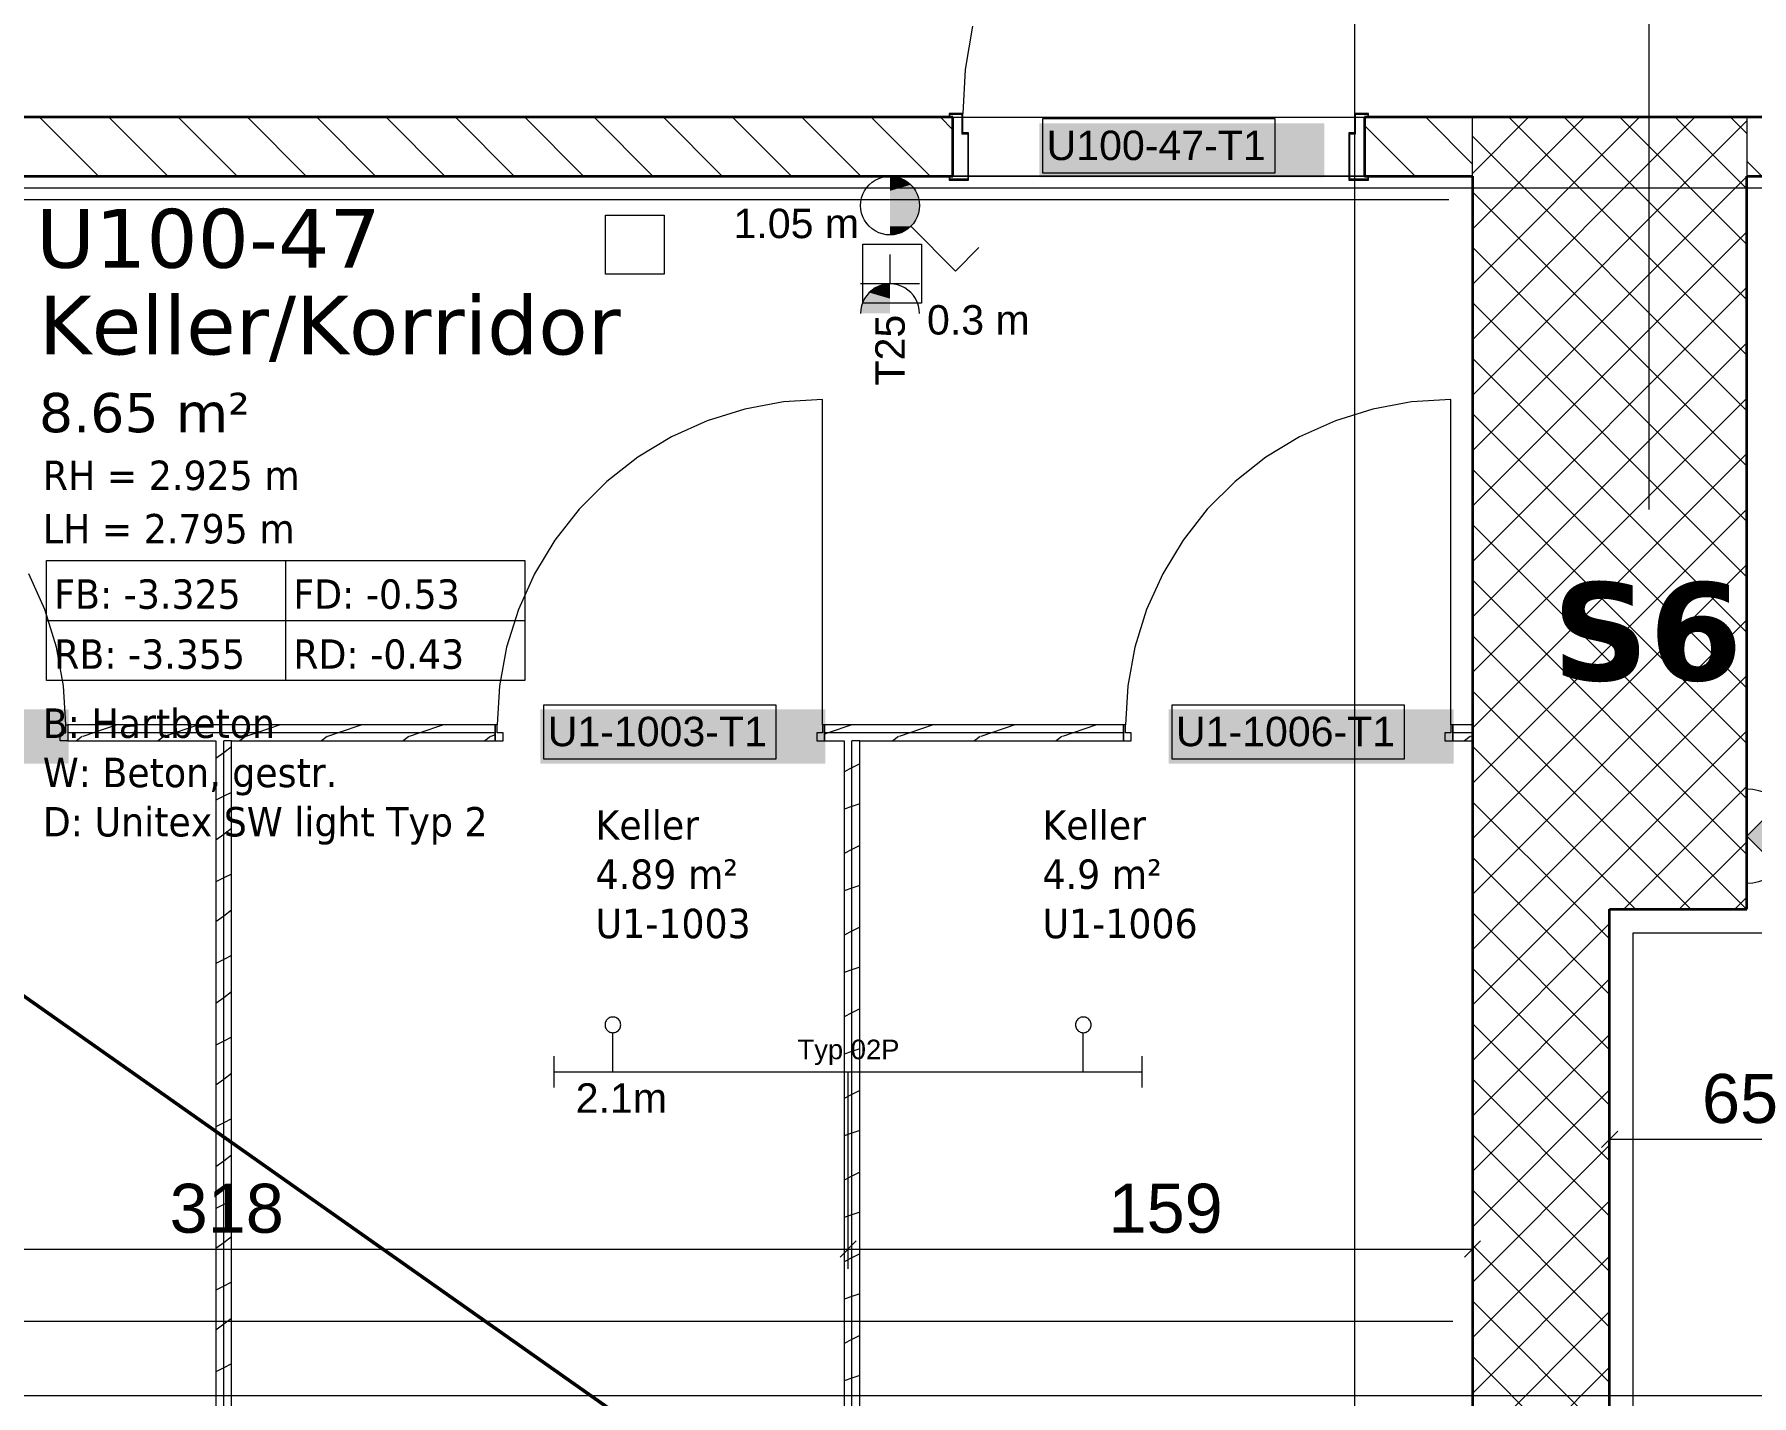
# Model space of a CAD drawing. Extents: x -1132 to 613, y -179 to 712.
# Drawn here: x -610.6 to -523, y 199.7 to 269.1 of the extents above; entities that cross this region are included whole.
import ezdxf
from ezdxf.lldxf.tags import DXFTag

# ---------------------------------------------------------------- set-up
doc = ezdxf.new("R2010")
doc.units = 0
doc.layers.get('0').update_dxf_attribs({"lineweight": 13})
for name, color, linetype, lineweight in [('A-AREA-____-IDEN', 7, 'Continuous', 5), ('A-DETL-____-HDLN', 7, '_Verdeckte Linien_', 9), ('A-DOOR-____-IDEN', 7, 'Continuous', 5), ('A-DOOR-____-OTLN', 7, 'Continuous', 9), ('A-DOOR-FRAM-MCUT', 7, 'Continuous', 9), ('A-DOOR-OPNG-OTLN', 7, 'Continuous', 9), ('A-FLOR-____-OTLN', 7, 'Continuous', 9), ('A-FLOR-____-OVHD', 7, 'Strichpunkt - Fein', 9), ('A-WALL-____-MCUT', 7, 'Continuous', 35), ('A-WALL-____-PATT', 7, 'Continuous', 35), ('A-WALL-FNSH-MCUT', 7, 'Continuous', 35), ('S-GRID-____-OTLN', 7, 'Continuous', 5)]:
    doc.layers.add(name, color=color, linetype=linetype, lineweight=lineweight)
for name, color, linetype, lineweight, true_color in [('A-DETL-____-OTLN', 5, 'Continuous', 9, 0x0000ff), ('EL01_VVV_Mass', 7, 'Continuous', 13, 0xb2b200), ('EL01_WAN_HLKS', 5, 'Continuous', 13, 0x0000ff), ('EL01_WAN_Kraft', 1, 'Continuous', 13, 0xff0000), ('EL01_WAN_Leuchten', 7, 'Continuous', 13, 0x0080ff), ('EL01_WAN_Leuchtentyp', 7, 'Continuous', 13, 0x0099ff), ('EL01_WAN_Licht', 7, 'Continuous', 13, 0x0080ff), ('EL01_WAN_Notbeleuchtungen', 7, 'Continuous', 13, 0x009900), ('S-GRID-____-IDEN', 7, 'Continuous', 9, 0x5555aa), ('X_Geometrie', 3, 'Continuous', 50, 0x00ff00)]:
    doc.layers.add(name, color=color, linetype=linetype, lineweight=lineweight, true_color=true_color)
doc.styles.get("Standard").update_dxf_attribs({"font": 'arial.ttf'})
tags = doc.linetypes.add('_Rasterlinie_', pattern=[0.375, 0.2, -0.05, 0.075, -0.05]).pattern_tags.tags
tags[10:11] = [DXFTag(74, 4), DXFTag(75, 0), DXFTag(340, '0'), DXFTag(46, 1.0), DXFTag(50, 0.0), DXFTag(44, 0.0), DXFTag(45, 0.0)]
tags[8:9] = [DXFTag(74, 4), DXFTag(75, 0), DXFTag(340, '0'), DXFTag(46, 1.0), DXFTag(50, 0.0), DXFTag(44, 0.0), DXFTag(45, 0.0)]
tags[6:7] = [DXFTag(74, 4), DXFTag(75, 0), DXFTag(340, '0'), DXFTag(46, 1.0), DXFTag(50, 0.0), DXFTag(44, 0.0), DXFTag(45, 0.0)]
tags[4:5] = [DXFTag(74, 4), DXFTag(75, 0), DXFTag(340, '0'), DXFTag(46, 1.0), DXFTag(50, 0.0), DXFTag(44, 0.0), DXFTag(45, 0.0)]
tags = doc.linetypes.add('_Strichliert - Fein_', pattern=[0.15, 0.1, -0.05]).pattern_tags.tags
tags[6:7] = [DXFTag(74, 4), DXFTag(75, 0), DXFTag(340, '0'), DXFTag(46, 1.0), DXFTag(50, 0.0), DXFTag(44, 0.0), DXFTag(45, 0.0)]
tags[4:5] = [DXFTag(74, 4), DXFTag(75, 0), DXFTag(340, '0'), DXFTag(46, 1.0), DXFTag(50, 0.0), DXFTag(44, 0.0), DXFTag(45, 0.0)]
tags = doc.linetypes.add('_Verdeckte Linien_', pattern=[0.15, 0.1, -0.05]).pattern_tags.tags
tags[6:7] = [DXFTag(74, 4), DXFTag(75, 0), DXFTag(340, '0'), DXFTag(46, 1.0), DXFTag(50, 0.0), DXFTag(44, 0.0), DXFTag(45, 0.0)]
tags[4:5] = [DXFTag(74, 4), DXFTag(75, 0), DXFTag(340, '0'), DXFTag(46, 1.0), DXFTag(50, 0.0), DXFTag(44, 0.0), DXFTag(45, 0.0)]
tags = doc.linetypes.add('Grundrissdarstellung Sturz', pattern=[0.25, 0.15, -0.05, 0, -0.05]).pattern_tags.tags
tags[10:11] = [DXFTag(74, 4), DXFTag(75, 0), DXFTag(340, '0'), DXFTag(46, 1.0), DXFTag(50, 0.0), DXFTag(44, 0.0), DXFTag(45, 0.0)]
tags[8:9] = [DXFTag(74, 4), DXFTag(75, 0), DXFTag(340, '0'), DXFTag(46, 1.0), DXFTag(50, 0.0), DXFTag(44, 0.0), DXFTag(45, 0.0)]
tags[6:7] = [DXFTag(74, 4), DXFTag(75, 0), DXFTag(340, '0'), DXFTag(46, 1.0), DXFTag(50, 0.0), DXFTag(44, 0.0), DXFTag(45, 0.0)]
tags[4:5] = [DXFTag(74, 4), DXFTag(75, 0), DXFTag(340, '0'), DXFTag(46, 1.0), DXFTag(50, 0.0), DXFTag(44, 0.0), DXFTag(45, 0.0)]
tags = doc.linetypes.add('Strichpunkt - Fein', pattern=[0.2, 0.1, -0.05, 0, -0.05]).pattern_tags.tags
tags[10:11] = [DXFTag(74, 4), DXFTag(75, 0), DXFTag(340, '0'), DXFTag(46, 1.0), DXFTag(50, 0.0), DXFTag(44, 0.0), DXFTag(45, 0.0)]
tags[8:9] = [DXFTag(74, 4), DXFTag(75, 0), DXFTag(340, '0'), DXFTag(46, 1.0), DXFTag(50, 0.0), DXFTag(44, 0.0), DXFTag(45, 0.0)]
tags[6:7] = [DXFTag(74, 4), DXFTag(75, 0), DXFTag(340, '0'), DXFTag(46, 1.0), DXFTag(50, 0.0), DXFTag(44, 0.0), DXFTag(45, 0.0)]
tags[4:5] = [DXFTag(74, 4), DXFTag(75, 0), DXFTag(340, '0'), DXFTag(46, 1.0), DXFTag(50, 0.0), DXFTag(44, 0.0), DXFTag(45, 0.0)]

# ---------------------------------------------------------------- blocks, each defined once
blk = doc.blocks.new('Referenz-A0UNPDE96I', base_point=(-1115.886, -117.372))
at = {"layer": 'A-AREA-____-IDEN', "color": 0, "linetype": 'Continuous', "ltscale": 0.13}
for p, q in [((-609.958, 242.268), (-585.558, 242.268)), ((-609.958, 236.145), (-609.958, 242.268)), ((-597.758, 242.268), (-597.758, 236.145)), ((-585.558, 242.268), (-585.558, 236.145)), ((-609.958, 239.206), (-585.558, 239.206)), ((-585.558, 236.145), (-609.958, 236.145))]:
    blk.add_line(p, q, dxfattribs=at)
at = {"layer": 'A-DETL-____-HDLN', "color": 0, "linetype": '_Verdeckte Linien_', "ltscale": 0.13}
blk.add_line((-734.515, 203.478), (-538.215, 203.478), dxfattribs=at)
at = {"layer": 'A-DETL-____-OTLN', "color": 0, "linetype": '_Strichliert - Fein_', "ltscale": 0.13}
blk.add_line((-615.315, 260.678), (-538.415, 260.678), dxfattribs=at)
at = {"layer": 'A-DOOR-____-IDEN', "color": 0, "linetype": 'Continuous', "ltscale": 0.13}
for p, q in [((-559.136, 264.815), (-547.296, 264.815)), ((-559.136, 262.035), (-559.136, 264.815)), ((-547.296, 264.815), (-547.296, 262.035)), ((-547.296, 262.035), (-559.136, 262.035)), ((-584.586, 234.916), (-572.746, 234.916)), ((-584.586, 232.136), (-584.586, 234.916)), ((-572.746, 234.916), (-572.746, 232.136)), ((-552.536, 234.916), (-540.696, 234.916)), ((-552.536, 232.136), (-552.536, 234.916)), ((-540.696, 234.916), (-540.696, 232.136)), ((-572.746, 232.136), (-584.586, 232.136)), ((-540.696, 232.136), (-552.536, 232.136))]:
    blk.add_line(p, q, dxfattribs=at)
at = {"layer": 'A-DOOR-____-IDEN', "color": 7, "linetype": 'Continuous', "ltscale": 0.13, "true_color": 0xffffff}
for points in [[(-559.311, 261.812), (-544.772, 261.812), (-559.311, 264.571)], [(-544.772, 261.812), (-559.311, 264.571), (-544.772, 264.571)], [(-623.361, 231.914), (-608.822, 231.914), (-623.361, 234.673)], [(-608.822, 231.914), (-623.361, 234.673), (-608.822, 234.673)], [(-584.761, 231.914), (-570.222, 231.914), (-584.761, 234.673)], [(-570.222, 231.914), (-584.761, 234.673), (-570.222, 234.673)], [(-552.711, 231.914), (-538.172, 231.914), (-552.711, 234.673)], [(-538.172, 231.914), (-552.711, 234.673), (-538.172, 234.673)]]:
    blk.add_solid(points, dxfattribs=at)
at = {"layer": 'A-DOOR-____-OTLN', "color": 0, "linetype": 'Grundrissdarstellung Sturz', "ltscale": 0.13}
for p, q in [((-563.715, 264.878), (-542.715, 264.878)), ((-563.715, 261.878), (-542.715, 261.878))]:
    blk.add_line(p, q, dxfattribs=at)
at = {"layer": 'A-DOOR-FRAM-MCUT', "color": 0, "linetype": 'Continuous', "ltscale": 0.13}
for p, q in [((-563.215, 265.078), (-563.915, 265.078)), ((-563.915, 265.078), (-563.915, 264.878)), ((-563.915, 264.878), (-563.875, 264.878)), ((-563.875, 264.878), (-563.875, 265.038)), ((-563.875, 265.038), (-563.255, 265.038)), ((-563.255, 265.038), (-563.255, 264.038)), ((-563.215, 264.078), (-563.215, 265.078)), ((-542.515, 265.078), (-543.215, 265.078)), ((-543.215, 265.078), (-543.215, 264.078)), ((-543.175, 264.038), (-543.175, 265.038)), ((-543.175, 265.038), (-542.555, 265.038)), ((-542.555, 265.038), (-542.555, 264.878)), ((-542.555, 264.878), (-542.515, 264.878)), ((-542.515, 264.878), (-542.515, 265.078)), ((-563.255, 264.038), (-562.955, 264.038)), ((-562.915, 264.078), (-563.215, 264.078)), ((-562.955, 264.038), (-562.955, 261.718)), ((-562.915, 261.678), (-562.915, 264.078)), ((-543.215, 264.078), (-543.515, 264.078)), ((-543.515, 264.078), (-543.515, 261.678)), ((-543.475, 261.718), (-543.475, 264.038)), ((-543.475, 264.038), (-543.175, 264.038)), ((-563.875, 261.878), (-563.915, 261.878)), ((-563.915, 261.878), (-563.915, 261.678)), ((-563.915, 261.678), (-562.915, 261.678)), ((-563.875, 261.718), (-563.875, 261.878)), ((-562.955, 261.718), (-563.875, 261.718)), ((-543.515, 261.678), (-542.515, 261.678)), ((-542.555, 261.718), (-543.475, 261.718)), ((-542.515, 261.878), (-542.555, 261.878)), ((-542.555, 261.878), (-542.555, 261.718)), ((-542.515, 261.678), (-542.515, 261.878)), ((-609.265, 233.48), (-608.965, 233.48)), ((-609.265, 233.08), (-609.265, 233.48)), ((-608.865, 233.08), (-609.265, 233.08)), ((-608.965, 233.48), (-608.965, 233.88)), ((-608.965, 233.88), (-608.865, 233.88)), ((-608.865, 233.88), (-608.865, 233.08)), ((-586.965, 233.88), (-587.065, 233.88)), ((-587.065, 233.88), (-587.065, 233.08)), ((-587.065, 233.08), (-586.665, 233.08)), ((-586.965, 233.48), (-586.965, 233.88)), ((-586.665, 233.48), (-586.965, 233.48)), ((-586.665, 233.08), (-586.665, 233.48)), ((-570.365, 233.48), (-570.665, 233.48)), ((-570.665, 233.48), (-570.665, 233.08)), ((-570.665, 233.08), (-570.265, 233.08)), ((-570.265, 233.88), (-570.365, 233.88)), ((-570.365, 233.88), (-570.365, 233.48)), ((-570.265, 233.08), (-570.265, 233.88)), ((-554.915, 233.88), (-555.015, 233.88)), ((-555.015, 233.88), (-555.015, 233.08)), ((-555.015, 233.08), (-554.615, 233.08)), ((-554.915, 233.48), (-554.915, 233.88)), ((-554.615, 233.48), (-554.915, 233.48)), ((-554.615, 233.08), (-554.615, 233.48)), ((-538.315, 233.48), (-538.615, 233.48)), ((-538.615, 233.48), (-538.615, 233.08)), ((-538.615, 233.08), (-538.215, 233.08)), ((-538.215, 233.88), (-538.315, 233.88)), ((-538.315, 233.88), (-538.315, 233.48)), ((-538.215, 233.08), (-538.215, 233.88))]:
    blk.add_line(p, q, dxfattribs=at)
at = {"layer": 'A-DOOR-OPNG-OTLN', "color": 0, "linetype": 'Continuous', "ltscale": 0.13}
for p, q in [((-543.215, 265.078), (-543.215, 285.078)), ((-562.713, 269.529), (-563.089, 267.318)), ((-563.089, 267.318), (-563.215, 265.078)), ((-574.337, 249.998), (-576.251, 249.401)), ((-572.366, 250.359), (-574.337, 249.998)), ((-570.365, 250.48), (-572.366, 250.359)), ((-570.365, 233.88), (-570.365, 250.48)), ((-542.287, 249.998), (-544.201, 249.401)), ((-540.316, 250.359), (-542.287, 249.998)), ((-538.315, 250.48), (-540.316, 250.359)), ((-538.315, 233.88), (-538.315, 250.48)), ((-576.251, 249.401), (-578.079, 248.579)), ((-544.201, 249.401), (-546.029, 248.579)), ((-578.079, 248.579), (-579.795, 247.542)), ((-546.029, 248.579), (-547.745, 247.542)), ((-579.795, 247.542), (-581.372, 246.305)), ((-547.745, 247.542), (-549.322, 246.305)), ((-581.372, 246.305), (-582.79, 244.888)), ((-549.322, 246.305), (-550.74, 244.888)), ((-582.79, 244.888), (-584.026, 243.31)), ((-550.74, 244.888), (-551.976, 243.31)), ((-584.026, 243.31), (-585.063, 241.595)), ((-551.976, 243.31), (-553.013, 241.595)), ((-610.043, 239.767), (-610.866, 241.595)), ((-585.063, 241.595), (-585.886, 239.767)), ((-553.013, 241.595), (-553.836, 239.767)), ((-609.447, 237.853), (-610.043, 239.767)), ((-585.886, 239.767), (-586.482, 237.853)), ((-553.836, 239.767), (-554.432, 237.853)), ((-609.086, 235.881), (-609.447, 237.853)), ((-586.482, 237.853), (-586.844, 235.881)), ((-554.432, 237.853), (-554.794, 235.881)), ((-608.965, 233.88), (-609.086, 235.881)), ((-586.844, 235.881), (-586.965, 233.88)), ((-554.794, 235.881), (-554.915, 233.88))]:
    blk.add_line(p, q, dxfattribs=at)
at = {"layer": 'A-FLOR-____-OTLN', "color": 0, "linetype": 'Continuous', "ltscale": 0.13}
for p, q in [((-563.715, 264.878), (-563.255, 264.878)), ((-563.215, 264.878), (-543.215, 264.878)), ((-543.175, 264.878), (-542.715, 264.878)), ((-562.955, 261.878), (-563.715, 261.878)), ((-543.515, 261.878), (-562.915, 261.878)), ((-542.715, 261.878), (-543.475, 261.878))]:
    blk.add_line(p, q, dxfattribs=at)
at = {"layer": 'A-FLOR-____-OVHD', "color": 0, "linetype": 'Strichpunkt - Fein', "ltscale": 0.13}
for p, q in [((-529.015, -107.622), (-529.015, 223.278)), ((-529.015, 223.278), (-522.015, 223.278))]:
    blk.add_line(p, q, dxfattribs=at)
at = {"layer": 'A-WALL-____-MCUT', "color": 0, "linetype": 'Continuous', "ltscale": 0.35}
for p, q in [((-563.715, 264.878), (-616.515, 264.878)), ((-563.715, 261.878), (-563.715, 264.878)), ((-542.715, 264.878), (-542.715, 261.878)), ((-521.215, 264.878), (-542.715, 264.878)), ((-616.515, 261.878), (-563.715, 261.878)), ((-542.715, 261.878), (-537.215, 261.878)), ((-537.215, 261.878), (-537.215, 166.478)), ((-523.215, 261.878), (-521.215, 261.878)), ((-523.215, 224.478), (-523.215, 261.878)), ((-530.215, 96.478), (-530.215, 224.478)), ((-530.215, 224.478), (-523.215, 224.478))]:
    blk.add_line(p, q, dxfattribs=at)
at = {"layer": 'A-WALL-____-MCUT', "color": 0, "linetype": 'Continuous', "lineweight": 9, "ltscale": 0.13}
for p, q in [((-537.215, 261.878), (-537.215, 264.878)), ((-523.215, 264.878), (-523.215, 261.878)), ((-587.065, 233.48), (-608.865, 233.48)), ((-600.915, 170.478), (-600.915, 233.08)), ((-600.515, 233.08), (-600.915, 233.08)), ((-555.015, 233.48), (-570.265, 233.48)), ((-568.865, 170.478), (-568.865, 233.08)), ((-568.465, 233.08), (-568.865, 233.08)), ((-537.215, 233.48), (-538.215, 233.48))]:
    blk.add_line(p, q, dxfattribs=at)
at = {"layer": 'A-WALL-____-PATT', "color": 0, "linetype": 'Continuous', "lineweight": 9, "ltscale": 0.13}
for p, q in [((-610.309, 264.878), (-607.309, 261.878)), ((-606.773, 264.878), (-603.773, 261.878)), ((-603.238, 264.878), (-600.238, 261.878)), ((-599.702, 264.878), (-596.702, 261.878)), ((-596.167, 264.878), (-593.167, 261.878)), ((-592.631, 264.878), (-589.631, 261.878)), ((-589.096, 264.878), (-586.096, 261.878)), ((-585.56, 264.878), (-582.56, 261.878)), ((-582.025, 264.878), (-579.025, 261.878)), ((-578.489, 264.878), (-575.489, 261.878)), ((-574.954, 264.878), (-571.954, 261.878)), ((-571.418, 264.878), (-568.418, 261.878)), ((-567.883, 264.878), (-564.883, 261.878)), ((-564.347, 264.878), (-563.715, 264.246)), ((-539.598, 264.878), (-537.215, 262.495)), ((-537.215, 264.837), (-537.173, 264.878)), ((-537.215, 262.009), (-534.345, 264.878)), ((-537.215, 259.18), (-531.517, 264.878)), ((-537.215, 256.352), (-528.688, 264.878)), ((-537.215, 253.523), (-525.86, 264.878)), ((-537.215, 250.695), (-523.215, 264.695)), ((-523.215, 252.737), (-535.356, 264.878)), ((-523.215, 255.566), (-532.527, 264.878)), ((-523.215, 258.394), (-529.699, 264.878)), ((-523.215, 261.223), (-526.87, 264.878)), ((-523.215, 264.051), (-524.042, 264.878)), ((-542.715, 264.459), (-540.134, 261.878)), ((-523.215, 249.909), (-537.215, 263.909)), ((-523.215, 262.637), (-522.456, 261.878)), ((-537.215, 247.867), (-523.215, 261.867)), ((-523.215, 247.081), (-537.215, 261.081)), ((-537.215, 245.038), (-523.215, 259.038)), ((-523.215, 244.252), (-537.215, 258.252)), ((-537.215, 242.21), (-523.215, 256.21)), ((-523.215, 241.424), (-537.215, 255.424)), ((-537.215, 239.381), (-523.215, 253.381)), ((-523.215, 238.595), (-537.215, 252.595)), ((-537.215, 236.553), (-523.215, 250.553)), ((-523.215, 235.767), (-537.215, 249.767)), ((-537.215, 233.724), (-523.215, 247.724)), ((-523.215, 232.938), (-537.215, 246.938)), ((-537.215, 230.896), (-523.215, 244.896)), ((-523.215, 230.11), (-537.215, 244.11)), ((-537.215, 228.068), (-523.215, 242.068)), ((-523.215, 227.282), (-537.215, 241.282)), ((-537.215, 225.239), (-523.215, 239.239)), ((-523.24, 224.478), (-537.215, 238.453)), ((-535.147, 224.478), (-523.215, 236.411)), ((-526.068, 224.478), (-537.215, 235.625)), ((-608.14, 233.292), (-608.423, 233.08)), ((-607.563, 233.48), (-608.111, 233.298)), ((-606.363, 233.88), (-607.563, 233.48)), ((-603.974, 233.293), (-604.258, 233.08)), ((-603.398, 233.48), (-603.946, 233.298)), ((-602.198, 233.88), (-603.398, 233.48)), ((-599.809, 233.293), (-600.093, 233.08)), ((-599.234, 233.48), (-599.781, 233.298)), ((-598.034, 233.88), (-599.234, 233.48)), ((-595.644, 233.293), (-595.928, 233.08)), ((-595.069, 233.48), (-595.616, 233.298)), ((-593.869, 233.88), (-595.069, 233.48)), ((-591.479, 233.293), (-591.763, 233.08)), ((-590.904, 233.48), (-591.451, 233.298)), ((-589.704, 233.88), (-590.904, 233.48)), ((-587.313, 233.294), (-587.598, 233.08)), ((-587.065, 233.372), (-587.285, 233.298)), ((-570.081, 233.48), (-570.265, 233.419)), ((-568.881, 233.88), (-570.081, 233.48)), ((-566.487, 233.295), (-566.773, 233.08)), ((-565.916, 233.48), (-566.46, 233.299)), ((-564.716, 233.88), (-565.916, 233.48)), ((-562.321, 233.295), (-562.608, 233.08)), ((-561.751, 233.48), (-562.295, 233.299)), ((-560.551, 233.88), (-561.751, 233.48)), ((-558.156, 233.295), (-558.443, 233.08)), ((-557.587, 233.48), (-558.13, 233.299)), ((-556.387, 233.88), (-557.587, 233.48)), ((-537.329, 233.297), (-537.618, 233.08)), ((-537.215, 233.33), (-537.304, 233.3)), ((-532.319, 224.478), (-523.215, 233.582)), ((-600.915, 232.464), (-601.315, 232.164)), ((-600.515, 232.764), (-600.915, 232.464)), ((-528.897, 224.478), (-537.215, 232.796)), ((-568.865, 231.692), (-569.265, 231.492)), ((-568.465, 231.892), (-568.865, 231.692)), ((-600.515, 230.444), (-600.915, 230.244)), ((-529.49, 224.478), (-523.215, 230.754)), ((-600.915, 230.244), (-601.315, 230.044)), ((-568.865, 229.721), (-569.265, 229.587)), ((-568.465, 229.854), (-568.865, 229.721)), ((-531.725, 224.478), (-537.215, 229.968)), ((-600.915, 228.299), (-601.315, 227.999)), ((-600.515, 228.599), (-600.915, 228.299)), ((-526.662, 224.478), (-523.215, 227.925)), ((-568.865, 227.527), (-569.265, 227.327)), ((-568.465, 227.727), (-568.865, 227.527)), ((-534.553, 224.478), (-537.215, 227.139)), ((-600.915, 226.079), (-601.315, 225.879)), ((-600.515, 226.279), (-600.915, 226.079)), ((-568.865, 225.556), (-569.265, 225.423)), ((-568.465, 225.689), (-568.865, 225.556)), ((-600.515, 224.434), (-600.915, 224.134)), ((-537.215, 222.411), (-535.147, 224.478)), ((-537.215, 219.582), (-532.319, 224.478)), ((-530.215, 217.311), (-537.215, 224.311)), ((-530.215, 220.139), (-534.553, 224.478)), ((-530.215, 222.968), (-531.725, 224.478)), ((-523.833, 224.478), (-523.215, 225.097)), ((-600.915, 224.134), (-601.315, 223.834)), ((-568.465, 223.562), (-568.865, 223.362)), ((-537.215, 216.754), (-530.215, 223.754)), ((-568.865, 223.362), (-569.265, 223.162)), ((-600.915, 221.914), (-601.315, 221.714)), ((-600.515, 222.114), (-600.915, 221.914)), ((-568.865, 221.391), (-569.265, 221.258)), ((-568.465, 221.525), (-568.865, 221.391)), ((-530.215, 214.483), (-537.215, 221.483)), ((-537.215, 213.925), (-530.215, 220.925)), ((-600.915, 219.969), (-601.315, 219.669)), ((-600.515, 220.269), (-600.915, 219.969)), ((-568.865, 219.197), (-569.265, 218.997)), ((-568.465, 219.397), (-568.865, 219.197)), ((-530.215, 211.654), (-537.215, 218.654)), ((-600.915, 217.749), (-601.315, 217.549)), ((-600.515, 217.949), (-600.915, 217.749)), ((-568.465, 217.36), (-568.865, 217.227)), ((-537.215, 211.097), (-530.215, 218.097)), ((-568.865, 217.227), (-569.265, 217.093)), ((-600.915, 215.804), (-601.315, 215.504)), ((-600.515, 216.104), (-600.915, 215.804)), ((-530.215, 208.826), (-537.215, 215.826)), ((-568.865, 215.032), (-569.265, 214.832)), ((-568.465, 215.232), (-568.865, 215.032)), ((-537.215, 208.269), (-530.215, 215.269)), ((-600.515, 213.784), (-600.915, 213.584)), ((-600.915, 213.584), (-601.315, 213.384)), ((-568.865, 213.062), (-569.265, 212.929)), ((-568.465, 213.195), (-568.865, 213.062)), ((-530.215, 205.997), (-537.215, 212.997)), ((-537.215, 205.44), (-530.215, 212.44)), ((-600.915, 211.639), (-601.315, 211.339)), ((-600.515, 211.939), (-600.915, 211.639)), ((-568.865, 210.867), (-569.265, 210.667)), ((-568.465, 211.067), (-568.865, 210.867)), ((-600.915, 209.419), (-601.315, 209.219)), ((-600.515, 209.619), (-600.915, 209.419)), ((-530.215, 203.169), (-537.215, 210.169)), ((-537.215, 202.612), (-530.215, 209.612)), ((-568.865, 208.897), (-569.265, 208.764)), ((-568.465, 209.031), (-568.865, 208.897)), ((-600.515, 207.774), (-600.915, 207.474)), ((-600.915, 207.474), (-601.315, 207.174)), ((-568.465, 206.902), (-568.865, 206.702)), ((-530.215, 200.34), (-537.215, 207.34)), ((-537.215, 199.783), (-530.215, 206.783)), ((-568.865, 206.702), (-569.265, 206.502)), ((-600.915, 205.254), (-601.315, 205.054)), ((-600.515, 205.454), (-600.915, 205.254)), ((-568.865, 204.732), (-569.265, 204.599)), ((-568.465, 204.866), (-568.865, 204.732)), ((-530.215, 197.512), (-537.215, 204.512)), ((-600.915, 203.309), (-601.315, 203.009)), ((-600.515, 203.609), (-600.915, 203.309)), ((-537.215, 196.955), (-530.215, 203.955)), ((-568.865, 202.537), (-569.265, 202.337)), ((-568.465, 202.737), (-568.865, 202.537)), ((-530.215, 194.684), (-537.215, 201.684)), ((-600.915, 201.089), (-601.315, 200.889)), ((-600.515, 201.289), (-600.915, 201.089)), ((-568.465, 200.701), (-568.865, 200.568)), ((-537.215, 194.126), (-530.215, 201.126)), ((-568.865, 200.568), (-569.265, 200.434))]:
    blk.add_line(p, q, dxfattribs=at)
at = {"layer": 'A-WALL-FNSH-MCUT', "color": 0, "linetype": 'Continuous', "lineweight": 9, "ltscale": 0.13}
for p, q in [((-587.065, 233.88), (-608.865, 233.88)), ((-608.865, 233.88), (-608.865, 233.08)), ((-608.865, 233.08), (-601.315, 233.08)), ((-601.315, 233.08), (-601.315, 170.478)), ((-600.515, 233.08), (-587.065, 233.08)), ((-600.515, 170.478), (-600.515, 233.08)), ((-587.065, 233.08), (-587.065, 233.88)), ((-555.015, 233.88), (-570.265, 233.88)), ((-570.265, 233.88), (-570.265, 233.08)), ((-570.265, 233.08), (-569.265, 233.08)), ((-569.265, 233.08), (-569.265, 170.478)), ((-568.465, 233.08), (-555.015, 233.08)), ((-568.465, 170.478), (-568.465, 233.08)), ((-555.015, 233.08), (-555.015, 233.88)), ((-537.215, 233.88), (-538.215, 233.88)), ((-538.215, 233.88), (-538.215, 233.08)), ((-538.215, 233.08), (-537.215, 233.08))]:
    blk.add_line(p, q, dxfattribs=at)
at = {"layer": 'S-GRID-____-OTLN', "color": 0, "linetype": '_Rasterlinie_', "ltscale": 0.13}
for p, q in [((-528.215, 645.662), (-528.215, 244.87)), ((-543.215, -113.603), (-543.215, 631.478)), ((-1107.612, 261.278), (119.376, 261.278)), ((-1107.612, 199.678), (103.376, 199.678))]:
    blk.add_line(p, q, dxfattribs=at)
at = {"layer": 'X_Geometrie', "color": 0, "linetype": 'Continuous', "ltscale": 0.5}
blk.add_line((-663.384, 256.878), (-542.267, 171.558), dxfattribs=at)
at = {"layer": 'A-AREA-____-IDEN', "color": 0, "linetype": 'Continuous', "ltscale": 0.13, "attachment_point": 1}
for s, insert, char_height in [('{\\fVerdana;U100-47}', (-610.494, 260.208), 3), ('{\\fVerdana;Keller/Korridor}', (-610.351, 255.785), 3), ('{\\fVerdana;8.65 m²}', (-610.342, 250.815), 2), ('{\\W0.9;\\fVerdana;RH = 2.925 m}', (-610.144, 247.366), 1.5), ('{\\W0.9;\\fVerdana;LH = 2.795 m}', (-610.144, 244.645), 1.5), ('{\\W0.9;\\fVerdana;FB: -3.325}', (-609.567, 241.308), 1.5), ('{\\W0.9;\\fVerdana;FD: -0.53}', (-597.367, 241.308), 1.5), ('{\\W0.9;\\fVerdana;RB: -3.355}', (-609.567, 238.247), 1.5), ('{\\W0.9;\\fVerdana;RD: -0.43}', (-597.367, 238.247), 1.5), ('{\\W0.9;\\fVerdana;B: Hartbeton}', (-610.144, 234.723), 1.5), ('{\\W0.9;\\fVerdana;W: Beton, gestr.}', (-610.144, 232.209), 1.5), ('{\\W0.9;\\fVerdana;D: Unitex SW light Typ 2}', (-610.144, 229.696), 1.5), ('{\\W0.9;\\fVerdana;Keller}', (-581.946, 229.534), 1.5), ('{\\W0.9;\\fVerdana;Keller}', (-559.146, 229.534), 1.5), ('{\\W0.9;\\fVerdana;4.89 m²}', (-581.946, 227.021), 1.5), ('{\\W0.9;\\fVerdana;4.9 m²}', (-559.146, 227.021), 1.5), ('{\\W0.9;\\fVerdana;U1-1003}', (-581.946, 224.507), 1.5), ('{\\W0.9;\\fVerdana;U1-1006}', (-559.146, 224.507), 1.5)]:
    blk.add_mtext(s, dxfattribs=dict(at, insert=insert, char_height=char_height))
at = {"layer": 'A-DOOR-____-IDEN', "color": 0, "linetype": 'Continuous', "ltscale": 0.13, "char_height": 1.5, "attachment_point": 1}
for s, insert in [('{\\fArial;U100-47-T1}', (-558.936, 264.196)), ('{\\fArial;U1-1003-T1}', (-584.386, 234.298)), ('{\\fArial;U1-1006-T1}', (-552.336, 234.298))]:
    blk.add_mtext(s, dxfattribs=dict(at, insert=insert))
at = {"layer": 'S-GRID-____-IDEN', "color": 0, "linetype": 'Continuous', "lineweight": 5, "ltscale": 0.13, "insert": (-533.145, 241.161), "char_height": 5, "attachment_point": 1}
blk.add_mtext('{\\fVerdana|b1|i0;S6}', dxfattribs=at)
blk = doc.blocks.new('Maß-A0UNPELF6I', base_point=(-569.476, 206.147))
at = {"color": 0, "lineweight": -2}
for p, q in [((-537.213, 206.147), (-537.213, 261.878)), ((-569.063, 206.147), (-569.063, 216.185)), ((-568.649, 207.561), (-569.476, 206.733)), ((-569.063, 207.147), (-537.213, 207.147)), ((-536.799, 207.561), (-537.626, 206.733))]:
    blk.add_line(p, q, dxfattribs=at)
at = {"color": 0, "lineweight": -2, "insert": (-555.779, 210.48), "char_height": 2.5, "attachment_point": 1}
blk.add_mtext('{\\fArial;159}', dxfattribs=at)
blk = doc.blocks.new('Maß-A0UNPEN96I', base_point=(-530.626, 211.747))
at = {"color": 0, "lineweight": -2}
for p, q in [((-530.213, 211.747), (-530.213, 224.478)), ((-517.184, 211.747), (-517.184, 219.081)), ((-529.799, 213.161), (-530.626, 212.333)), ((-516.77, 213.161), (-517.597, 212.333)), ((-530.213, 212.747), (-517.184, 212.747))]:
    blk.add_line(p, q, dxfattribs=at)
at = {"color": 0, "lineweight": -2, "insert": (-525.504, 216.08), "char_height": 2.5, "attachment_point": 1}
blk.add_mtext('{\\fArial;65}', dxfattribs=at)
blk = doc.blocks.new('Deckendose UP-A0UNPEYF6I', base_point=(-581.444, 256.881))
at = {"color": 0, "lineweight": -2}
for p, q in [((-581.444, 259.881), (-578.444, 259.881)), ((-581.444, 256.881), (-581.444, 259.881)), ((-578.444, 259.881), (-578.444, 256.881)), ((-578.444, 256.881), (-581.444, 256.881))]:
    blk.add_line(p, q, dxfattribs=at)
blk = doc.blocks.new('Maß-A0UNPFAD6I', base_point=(-633.176, 206.147))
at = {"color": 0, "lineweight": -2}
for p, q in [((-632.763, 206.147), (-632.763, 216.185)), ((-569.063, 206.147), (-569.063, 216.185)), ((-632.349, 207.561), (-633.176, 206.733)), ((-632.763, 207.147), (-569.063, 207.147)), ((-568.649, 207.561), (-569.476, 206.733))]:
    blk.add_line(p, q, dxfattribs=at)
at = {"color": 0, "lineweight": -2, "insert": (-603.674, 210.48), "char_height": 2.5, "attachment_point": 1}
blk.add_mtext('{\\fArial;318}', dxfattribs=at)
blk = doc.blocks.new('LED-Langfeldleuchte 37W-A0UNPFLN6I', base_point=(-584.063, 215.385))
at = {"color": 0, "lineweight": -2}
for p, q in [((-581.459, 218.637), (-581.463, 218.585)), ((-581.463, 218.585), (-581.459, 218.532)), ((-581.449, 218.688), (-581.459, 218.637)), ((-581.459, 218.532), (-581.449, 218.481)), ((-581.432, 218.738), (-581.449, 218.688)), ((-581.449, 218.481), (-581.432, 218.432)), ((-581.409, 218.785), (-581.432, 218.738)), ((-581.432, 218.432), (-581.409, 218.385)), ((-581.38, 218.828), (-581.409, 218.785)), ((-581.409, 218.385), (-581.38, 218.341)), ((-581.345, 218.867), (-581.38, 218.828)), ((-581.38, 218.341), (-581.345, 218.302)), ((-581.306, 218.902), (-581.345, 218.867)), ((-581.345, 218.302), (-581.306, 218.267)), ((-581.263, 218.931), (-581.306, 218.902)), ((-581.306, 218.267), (-581.263, 218.238)), ((-581.216, 218.954), (-581.263, 218.931)), ((-581.263, 218.238), (-581.216, 218.215)), ((-581.166, 218.971), (-581.216, 218.954)), ((-581.216, 218.215), (-581.166, 218.198)), ((-581.115, 218.981), (-581.166, 218.971)), ((-581.166, 218.198), (-581.115, 218.188)), ((-581.063, 218.985), (-581.115, 218.981)), ((-581.115, 218.188), (-581.063, 218.185)), ((-581.01, 218.981), (-581.063, 218.985)), ((-581.063, 218.185), (-581.01, 218.188)), ((-581.063, 216.185), (-581.063, 218.185)), ((-580.959, 218.971), (-581.01, 218.981)), ((-581.01, 218.188), (-580.959, 218.198)), ((-580.91, 218.954), (-580.959, 218.971)), ((-580.959, 218.198), (-580.91, 218.215)), ((-580.863, 218.931), (-580.91, 218.954)), ((-580.91, 218.215), (-580.863, 218.238)), ((-580.819, 218.902), (-580.863, 218.931)), ((-580.863, 218.238), (-580.819, 218.267)), ((-580.78, 218.867), (-580.819, 218.902)), ((-580.819, 218.267), (-580.78, 218.302)), ((-580.745, 218.828), (-580.78, 218.867)), ((-580.78, 218.302), (-580.745, 218.341)), ((-580.716, 218.785), (-580.745, 218.828)), ((-580.745, 218.341), (-580.716, 218.385)), ((-580.693, 218.738), (-580.716, 218.785)), ((-580.716, 218.385), (-580.693, 218.432)), ((-580.676, 218.688), (-580.693, 218.738)), ((-580.693, 218.432), (-580.676, 218.481)), ((-580.666, 218.637), (-580.676, 218.688)), ((-580.676, 218.481), (-580.666, 218.532)), ((-580.663, 218.585), (-580.666, 218.637)), ((-580.666, 218.532), (-580.663, 218.585)), ((-557.459, 218.637), (-557.463, 218.585)), ((-557.463, 218.585), (-557.459, 218.532)), ((-557.449, 218.688), (-557.459, 218.637)), ((-557.459, 218.532), (-557.449, 218.481)), ((-557.432, 218.738), (-557.449, 218.688)), ((-557.449, 218.481), (-557.432, 218.432)), ((-557.409, 218.785), (-557.432, 218.738)), ((-557.432, 218.432), (-557.409, 218.385)), ((-557.38, 218.828), (-557.409, 218.785)), ((-557.409, 218.385), (-557.38, 218.341)), ((-557.345, 218.867), (-557.38, 218.828)), ((-557.38, 218.341), (-557.345, 218.302)), ((-557.306, 218.902), (-557.345, 218.867)), ((-557.345, 218.302), (-557.306, 218.267)), ((-557.263, 218.931), (-557.306, 218.902)), ((-557.306, 218.267), (-557.263, 218.238)), ((-557.216, 218.954), (-557.263, 218.931)), ((-557.263, 218.238), (-557.216, 218.215)), ((-557.166, 218.971), (-557.216, 218.954)), ((-557.216, 218.215), (-557.166, 218.198)), ((-557.115, 218.981), (-557.166, 218.971)), ((-557.166, 218.198), (-557.115, 218.188)), ((-557.063, 218.985), (-557.115, 218.981)), ((-557.115, 218.188), (-557.063, 218.185)), ((-557.01, 218.981), (-557.063, 218.985)), ((-557.063, 218.185), (-557.01, 218.188)), ((-557.063, 216.185), (-557.063, 218.185)), ((-556.959, 218.971), (-557.01, 218.981)), ((-557.01, 218.188), (-556.959, 218.198)), ((-556.91, 218.954), (-556.959, 218.971)), ((-556.959, 218.198), (-556.91, 218.215)), ((-556.863, 218.931), (-556.91, 218.954)), ((-556.91, 218.215), (-556.863, 218.238)), ((-556.819, 218.902), (-556.863, 218.931)), ((-556.863, 218.238), (-556.819, 218.267)), ((-556.78, 218.867), (-556.819, 218.902)), ((-556.819, 218.267), (-556.78, 218.302)), ((-556.745, 218.828), (-556.78, 218.867)), ((-556.78, 218.302), (-556.745, 218.341)), ((-556.716, 218.785), (-556.745, 218.828)), ((-556.745, 218.341), (-556.716, 218.385)), ((-556.693, 218.738), (-556.716, 218.785)), ((-556.716, 218.385), (-556.693, 218.432)), ((-556.676, 218.688), (-556.693, 218.738)), ((-556.693, 218.432), (-556.676, 218.481)), ((-556.666, 218.637), (-556.676, 218.688)), ((-556.676, 218.481), (-556.666, 218.532)), ((-556.663, 218.585), (-556.666, 218.637)), ((-556.666, 218.532), (-556.663, 218.585)), ((-584.063, 215.385), (-584.063, 216.985)), ((-554.063, 215.385), (-554.063, 216.985)), ((-584.063, 216.185), (-554.063, 216.185))]:
    blk.add_line(p, q, dxfattribs=at)
blk = doc.blocks.new('Bemerkung 1-A0UNPFLP6I', base_point=(-571.644, 216.83))
at = {"color": 0, "lineweight": -2, "insert": (-571.644, 217.83), "char_height": 1, "attachment_point": 1}
blk.add_mtext('{\\fArial;Typ 02P}', dxfattribs=at)
blk = doc.blocks.new('Bauteilbeschriftung-A0UNPFLR6I', base_point=(-582.96, 214.103))
at = {"color": 0, "linetype": 'ByBlock', "lineweight": -2, "ltscale": 0.13, "insert": (-582.96, 215.603), "char_height": 1.5, "attachment_point": 1}
blk.add_mtext('{\\fArial;2.1m}', dxfattribs=at)
blk = doc.blocks.new('Deckendose UP-A0UNPFMN6I', base_point=(-568.314, 255.404))
at = {"color": 0, "lineweight": -2}
for p, q in [((-568.314, 258.404), (-565.314, 258.404)), ((-568.314, 255.404), (-568.314, 258.404)), ((-565.314, 258.404), (-565.314, 255.404)), ((-565.314, 255.404), (-568.314, 255.404))]:
    blk.add_line(p, q, dxfattribs=at)
blk = doc.blocks.new('Schalter_ Schema 0_ AP-A0UNPFVZ6I', base_point=(-568.425, 257.036))
at = {"color": 0, "lineweight": -2}
for p, q in [((-568.311, 260.952), (-568.224, 261.128)), ((-568.224, 261.128), (-568.115, 261.291)), ((-568.115, 261.291), (-567.986, 261.439)), ((-567.986, 261.439), (-567.838, 261.568)), ((-567.838, 261.568), (-567.675, 261.677)), ((-567.675, 261.677), (-567.499, 261.764)), ((-567.499, 261.764), (-567.313, 261.827)), ((-567.313, 261.827), (-567.121, 261.865)), ((-567.121, 261.865), (-566.925, 261.878)), ((-566.925, 261.878), (-566.729, 261.865)), ((-566.729, 261.865), (-566.537, 261.827)), ((-566.537, 261.827), (-566.351, 261.764)), ((-566.351, 261.764), (-566.175, 261.677)), ((-566.175, 261.677), (-566.012, 261.568)), ((-566.012, 261.568), (-565.865, 261.439)), ((-565.865, 261.439), (-565.735, 261.291)), ((-565.735, 261.291), (-565.626, 261.128)), ((-565.626, 261.128), (-565.539, 260.952)), ((-568.425, 260.378), (-568.412, 260.574)), ((-568.412, 260.183), (-568.425, 260.378)), ((-568.412, 260.574), (-568.374, 260.767)), ((-568.374, 260.767), (-568.311, 260.952)), ((-565.539, 260.952), (-565.476, 260.767)), ((-565.476, 260.767), (-565.438, 260.574)), ((-565.438, 260.574), (-565.425, 260.378)), ((-565.425, 260.378), (-565.438, 260.183)), ((-568.374, 259.99), (-568.412, 260.183)), ((-568.311, 259.804), (-568.374, 259.99)), ((-568.224, 259.628), (-568.311, 259.804)), ((-568.115, 259.465), (-568.224, 259.628)), ((-567.986, 259.318), (-568.115, 259.465)), ((-565.735, 259.465), (-565.865, 259.318)), ((-565.626, 259.628), (-565.735, 259.465)), ((-565.539, 259.804), (-565.626, 259.628)), ((-565.476, 259.99), (-565.539, 259.804)), ((-565.438, 260.183), (-565.476, 259.99)), ((-567.838, 259.188), (-567.986, 259.318)), ((-567.675, 259.079), (-567.838, 259.188)), ((-567.499, 258.993), (-567.675, 259.079)), ((-567.313, 258.929), (-567.499, 258.993)), ((-567.121, 258.891), (-567.313, 258.929)), ((-566.925, 258.878), (-567.121, 258.891)), ((-566.729, 258.891), (-566.925, 258.878)), ((-566.537, 258.929), (-566.729, 258.891)), ((-566.351, 258.993), (-566.537, 258.929)), ((-566.175, 259.079), (-566.351, 258.993)), ((-566.012, 259.188), (-566.175, 259.079)), ((-565.865, 259.318), (-566.012, 259.188)), ((-565.865, 259.318), (-563.583, 257.036)), ((-563.583, 257.036), (-562.386, 258.232))]:
    blk.add_line(p, q, dxfattribs=at)
for points in [[(-566.537, 261.827), (-566.925, 261.827), (-566.925, 261.878)], [(-566.175, 261.677), (-566.925, 261.677), (-566.537, 261.827)], [(-566.925, 261.677), (-566.537, 261.827), (-566.925, 261.827)], [(-565.865, 261.439), (-566.925, 261.439), (-566.175, 261.677)], [(-566.925, 261.439), (-566.175, 261.677), (-566.925, 261.677)], [(-565.626, 261.128), (-566.925, 261.128), (-565.865, 261.439)], [(-566.925, 261.128), (-565.865, 261.439), (-566.925, 261.439)], [(-565.476, 260.767), (-566.925, 260.767), (-565.626, 261.128)], [(-566.925, 260.767), (-565.626, 261.128), (-566.925, 261.128)], [(-565.425, 260.378), (-566.925, 260.378), (-565.476, 260.767)], [(-566.925, 260.378), (-565.476, 260.767), (-566.925, 260.767)], [(-565.476, 259.99), (-566.925, 259.99), (-565.425, 260.378)], [(-566.925, 259.99), (-565.425, 260.378), (-566.925, 260.378)], [(-565.626, 259.628), (-566.925, 259.628), (-565.476, 259.99)], [(-566.925, 259.628), (-565.476, 259.99), (-566.925, 259.99)], [(-565.865, 259.318), (-566.925, 259.318), (-565.626, 259.628)], [(-566.925, 259.318), (-565.626, 259.628), (-566.925, 259.628)], [(-566.175, 259.079), (-566.925, 259.079), (-565.865, 259.318)], [(-566.925, 259.079), (-565.865, 259.318), (-566.925, 259.318)], [(-566.537, 258.929), (-566.925, 258.929), (-566.175, 259.079)], [(-566.925, 258.929), (-566.175, 259.079), (-566.925, 259.079)], [(-566.925, 258.878), (-566.537, 258.929), (-566.925, 258.929)]]:
    blk.add_solid(points, dxfattribs=at)
blk = doc.blocks.new('Absolute Höhe-A0UNPFW16I', base_point=(-574.907, 258.714))
at = {"color": 0, "lineweight": -2, "insert": (-574.907, 260.214), "char_height": 1.5, "attachment_point": 1}
blk.add_mtext('{\\fArial;1.05 m}', dxfattribs=at)
blk = doc.blocks.new('Steckdose T25_ AP-A0UNPFW76I', base_point=(-568.425, 251.197))
at = {"color": 0, "linetype": 'ByBlock', "lineweight": -2, "ltscale": 0.13}
for p, q in [((-566.925, 256.378), (-566.925, 257.878)), ((-565.425, 256.378), (-568.425, 256.378)), ((-567.986, 255.939), (-568.115, 255.791)), ((-567.838, 256.068), (-567.986, 255.939)), ((-567.675, 256.177), (-567.838, 256.068)), ((-567.499, 256.264), (-567.675, 256.177)), ((-567.313, 256.327), (-567.499, 256.264)), ((-567.121, 256.365), (-567.313, 256.327)), ((-566.925, 256.378), (-567.121, 256.365)), ((-566.729, 256.365), (-566.925, 256.378)), ((-566.537, 256.327), (-566.729, 256.365)), ((-566.351, 256.264), (-566.537, 256.327)), ((-566.175, 256.177), (-566.351, 256.264)), ((-566.012, 256.068), (-566.175, 256.177)), ((-565.865, 255.939), (-566.012, 256.068)), ((-565.735, 255.791), (-565.865, 255.939)), ((-568.412, 255.074), (-568.425, 254.878)), ((-568.374, 255.267), (-568.412, 255.074)), ((-568.311, 255.452), (-568.374, 255.267)), ((-568.224, 255.628), (-568.311, 255.452)), ((-568.115, 255.791), (-568.224, 255.628)), ((-565.626, 255.628), (-565.735, 255.791)), ((-565.539, 255.452), (-565.626, 255.628)), ((-565.476, 255.267), (-565.539, 255.452)), ((-565.438, 255.074), (-565.476, 255.267)), ((-565.425, 254.878), (-565.438, 255.074))]:
    blk.add_line(p, q, dxfattribs=at)
for points in [[(-568.224, 255.628), (-566.925, 255.628), (-567.986, 255.939)], [(-567.986, 255.939), (-566.925, 255.939), (-567.675, 256.177)], [(-566.925, 255.628), (-567.986, 255.939), (-566.925, 255.939)], [(-567.675, 256.177), (-566.925, 256.177), (-567.313, 256.327)], [(-566.925, 255.939), (-567.675, 256.177), (-566.925, 256.177)], [(-567.313, 256.327), (-566.925, 256.327), (-566.925, 256.378)], [(-566.925, 256.177), (-567.313, 256.327), (-566.925, 256.327)], [(-568.425, 254.878), (-566.925, 254.878), (-568.374, 255.267)], [(-568.374, 255.267), (-566.925, 255.267), (-568.224, 255.628)], [(-566.925, 254.878), (-568.374, 255.267), (-566.925, 255.267)], [(-566.925, 255.267), (-568.224, 255.628), (-566.925, 255.628)]]:
    blk.add_solid(points, dxfattribs=at)
at = {"color": 0, "linetype": 'ByBlock', "lineweight": -2, "ltscale": 0.13, "insert": (-567.675, 251.197), "char_height": 1.5, "attachment_point": 1, "rotation": 90}
blk.add_mtext('{\\fArial;T25}', dxfattribs=at)
blk = doc.blocks.new('Absolute Höhe-A0UNPFW96I', base_point=(-565.038, 253.797))
at = {"color": 0, "lineweight": -2, "insert": (-565.038, 255.297), "char_height": 1.5, "attachment_point": 1}
blk.add_mtext('{\\fArial;0.3 m}', dxfattribs=at)
blk = doc.blocks.new('Notleuchte Wand-A0UNPG436I', base_point=(-523.215, 225.813))
at = {"color": 0, "lineweight": -2}
for p, q in [((-522.901, 230.591), (-523.215, 230.611)), ((-523.215, 230.611), (-523.215, 225.813)), ((-522.594, 230.53), (-522.901, 230.591)), ((-522.296, 230.429), (-522.594, 230.53)), ((-522.015, 230.29), (-522.296, 230.429)), ((-521.518, 229.909), (-523.215, 228.212)), ((-521.754, 230.116), (-522.015, 230.29)), ((-521.518, 229.909), (-521.754, 230.116)), ((-521.311, 229.673), (-521.518, 229.909)), ((-521.137, 229.412), (-521.311, 229.673)), ((-520.998, 229.13), (-521.137, 229.412)), ((-520.897, 228.833), (-520.998, 229.13)), ((-520.836, 228.525), (-520.897, 228.833)), ((-523.215, 228.212), (-521.518, 226.515)), ((-520.897, 227.591), (-520.836, 227.899)), ((-520.815, 228.212), (-520.836, 228.525)), ((-520.836, 227.899), (-520.815, 228.212)), ((-521.311, 226.751), (-521.137, 227.012)), ((-521.137, 227.012), (-520.998, 227.294)), ((-520.998, 227.294), (-520.897, 227.591)), ((-522.296, 225.995), (-522.015, 226.134)), ((-522.015, 226.134), (-521.754, 226.308)), ((-521.754, 226.308), (-521.518, 226.515)), ((-521.518, 226.515), (-521.311, 226.751)), ((-523.215, 225.813), (-522.901, 225.833)), ((-522.901, 225.833), (-522.594, 225.894)), ((-522.594, 225.894), (-522.296, 225.995))]:
    blk.add_line(p, q, dxfattribs=at)
for points in [[(-521.137, 229.412), (-522.015, 229.412), (-521.518, 229.909)], [(-520.815, 228.212), (-523.215, 228.212), (-520.897, 228.833)], [(-523.215, 228.212), (-520.897, 228.833), (-522.594, 228.833)], [(-520.897, 228.833), (-522.594, 228.833), (-521.137, 229.412)], [(-522.594, 228.833), (-521.137, 229.412), (-522.015, 229.412)], [(-522.594, 227.591), (-520.815, 228.212), (-523.215, 228.212)], [(-520.815, 228.212), (-523.215, 228.212), (-520.815, 228.212)], [(-523.215, 228.212), (-520.815, 228.212), (-523.215, 228.212)], [(-520.897, 227.591), (-522.594, 227.591), (-520.815, 228.212)], [(-522.015, 227.012), (-520.897, 227.591), (-522.594, 227.591)], [(-521.137, 227.012), (-522.015, 227.012), (-520.897, 227.591)], [(-521.518, 226.515), (-521.137, 227.012), (-522.015, 227.012)]]:
    blk.add_solid(points, dxfattribs=at)

msp = doc.modelspace()

# ---------------------------------------------------------------- block references
at = {"color": 9, "lineweight": 25, "ltscale": 0.25, "true_color": 0xc0c0c0}
msp.add_blockref('Referenz-A0UNPDE96I', (-1115.886, -117.372), dxfattribs=at)
at = {"layer": 'EL01_VVV_Mass', "linetype": 'Continuous', "ltscale": 0.13}
for name, p in [('Maß-A0UNPELF6I', (-569.476, 206.147)), ('Maß-A0UNPEN96I', (-530.626, 211.747)), ('Maß-A0UNPFAD6I', (-633.176, 206.147))]:
    msp.add_blockref(name, p, dxfattribs=at)
at = {"layer": 'EL01_WAN_HLKS', "linetype": 'Continuous', "ltscale": 0.13}
msp.add_blockref('Deckendose UP-A0UNPEYF6I', (-581.444, 256.881), dxfattribs=at)
at = {"layer": 'EL01_WAN_Kraft', "ltscale": 0.13}
for name, p in [('Steckdose T25_ AP-A0UNPFW76I', (-568.425, 251.197)), ('Absolute Höhe-A0UNPFW96I', (-565.038, 253.797))]:
    msp.add_blockref(name, p, dxfattribs=at)
at = {"layer": 'EL01_WAN_Leuchten', "ltscale": 0.13}
for name, p in [('LED-Langfeldleuchte 37W-A0UNPFLN6I', (-584.063, 215.385)), ('Bauteilbeschriftung-A0UNPFLR6I', (-582.96, 214.103))]:
    msp.add_blockref(name, p, dxfattribs=at)
at = {"layer": 'EL01_WAN_Leuchtentyp', "ltscale": 0.13}
msp.add_blockref('Bemerkung 1-A0UNPFLP6I', (-571.644, 216.83), dxfattribs=at)
at = {"layer": 'EL01_WAN_Licht', "linetype": 'Continuous', "ltscale": 0.13}
for name, p in [('Schalter_ Schema 0_ AP-A0UNPFVZ6I', (-568.425, 257.036)), ('Absolute Höhe-A0UNPFW16I', (-574.907, 258.714)), ('Deckendose UP-A0UNPFMN6I', (-568.314, 255.404))]:
    msp.add_blockref(name, p, dxfattribs=at)
at = {"layer": 'EL01_WAN_Notbeleuchtungen', "linetype": 'Continuous', "ltscale": 0.13}
msp.add_blockref('Notleuchte Wand-A0UNPG436I', (-523.215, 225.813), dxfattribs=at)

doc.saveas('drawing.dxf')
